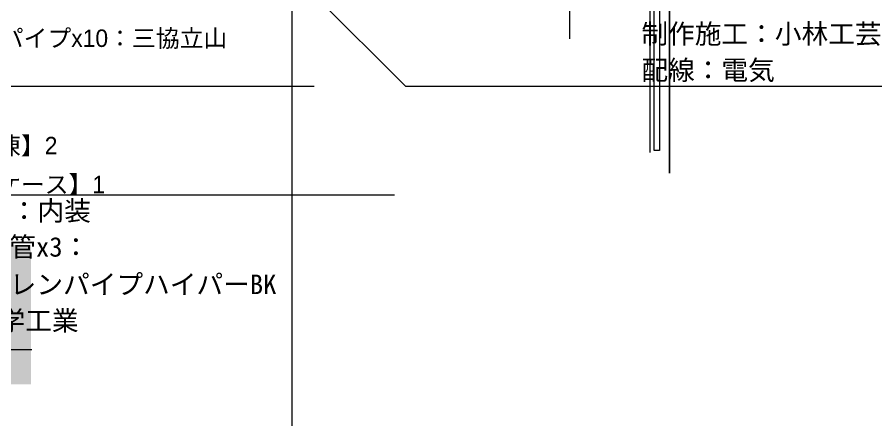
# Model space of a CAD drawing. Units: millimetres at full size, sheet at 1:100. Extents: x 3352 to 127672, y -40372 to 101181.
# Drawn here: x 53047 to 63476, y -21475 to -16583 of the extents above; entities that cross this region are included whole.
import ezdxf
from ezdxf.enums import TextEntityAlignment as Align

# ---------------------------------------------------------------- set-up
doc = ezdxf.new("R2010")
doc.units = ezdxf.units.MM
doc.header["$LTSCALE"] = 100
doc.linetypes.add('CHAIN2', pattern=[12, 9, -1, 1, -1])
doc.layers.add('0-0', color=134, linetype='Continuous', lineweight=18)
doc.styles.add('ＭＳ ゴシック', font='')
doc.styles.add('ＭＳ Ｐゴシック', font='')
doc.styles.get('ＭＳ ゴシック').set_extended_font_data('MS Gothic')
doc.styles.get('ＭＳ Ｐゴシック').set_extended_font_data('MS PGothic')

msp = doc.modelspace()

# ---------------------------------------------------------------- linework, layer by layer
at = {"layer": '0-0', "color": 47}
for p, q in [((56381.8, 13184.6), (56381.8, -34300.8)), ((60969.8, 11057), (60969.8, -18478.1))]:
    msp.add_line(p, q, dxfattribs=at)
at = {"layer": '0-0', "linetype": 'CHAIN2'}
msp.add_line((60969.8, 11057), (60969.8, -18478.1), dxfattribs=at)
at = {"layer": '0-0'}
for p, q in [((60969.8, -18478.1), (60969.8, 11057)), ((60847.3, -9873.3), (60847.3, -18203.3)), ((60734.9, -18227.9), (60734.9, -13853.7)), ((59753.9, -14717.4), (59753.9, -16844.7))]:
    msp.add_line(p, q, dxfattribs=at)
at = {"layer": '0-0', "color": 5}
for p, q in [((57764.4, -17422.5), (55531.6, -15189.6)), ((50192.3, -17422.5), (56655.5, -17422.5)), ((57764.4, -17422.5), (64920.3, -17422.5)), ((57764.4, -17422.5), (64920.3, -17422.5)), ((47951, -18741.7), (57629.5, -18741.7)), ((47951, -18741.7), (57629.5, -18741.7)), ((45408.6, -20620.2), (53225, -20620.2))]:
    msp.add_line(p, q, dxfattribs=at)
at = {"layer": '0-0'}
msp.add_lwpolyline([(60847.3, -18203.3), (60782.3, -18203.3), (60782.3, -9873.3)], dxfattribs=at)
at = {"layer": '0-0', "color": 2}
msp.add_solid([(46443.2, -21043.6), (53216.5, -21043.6), (46443.2, -19350.2), (53216.5, -19350.2)], dxfattribs=at)

# ---------------------------------------------------------------- texts
at = {"layer": '0-0', "color": 5}
for s, height, style, p in [(' 制作施工：小林工芸社', 237.6, 'ＭＳ ゴシック', (60466.8, -16974.8)), ('スリットパイプx10：三協立山', 212.2, 'ＭＳ Ｐゴシック', (51677.9, -17008.4)), (' 配線：電気', 237.6, 'ＭＳ ゴシック', (60466.8, -17415.8)), ('【平台冷凍】2', 212.2, 'ＭＳ Ｐゴシック', (51645.2, -18312.9)), ('【チルドケース】1', 212.2, 'ＭＳ Ｐゴシック', (51645.2, -18785.6)), ('配線工事：内装', 237.6, 'ＭＳ ゴシック', (51673, -19125.2)), ('※露出配管x3：', 237.6, 'ＭＳ ゴシック', (51654.8, -19563.9)), ('ポリエチレンパイプハイパーBK', 237.6, 'ＭＳ ゴシック', (51659.7, -20019.4)), ('/積水化学工業', 237.6, 'ＭＳ ゴシック', (51686.3, -20460.2))]:
    msp.add_text(s, height=height, dxfattribs=dict(at, style=style)).set_placement(p, align=Align.BOTTOM_LEFT)

doc.saveas('drawing.dxf')
